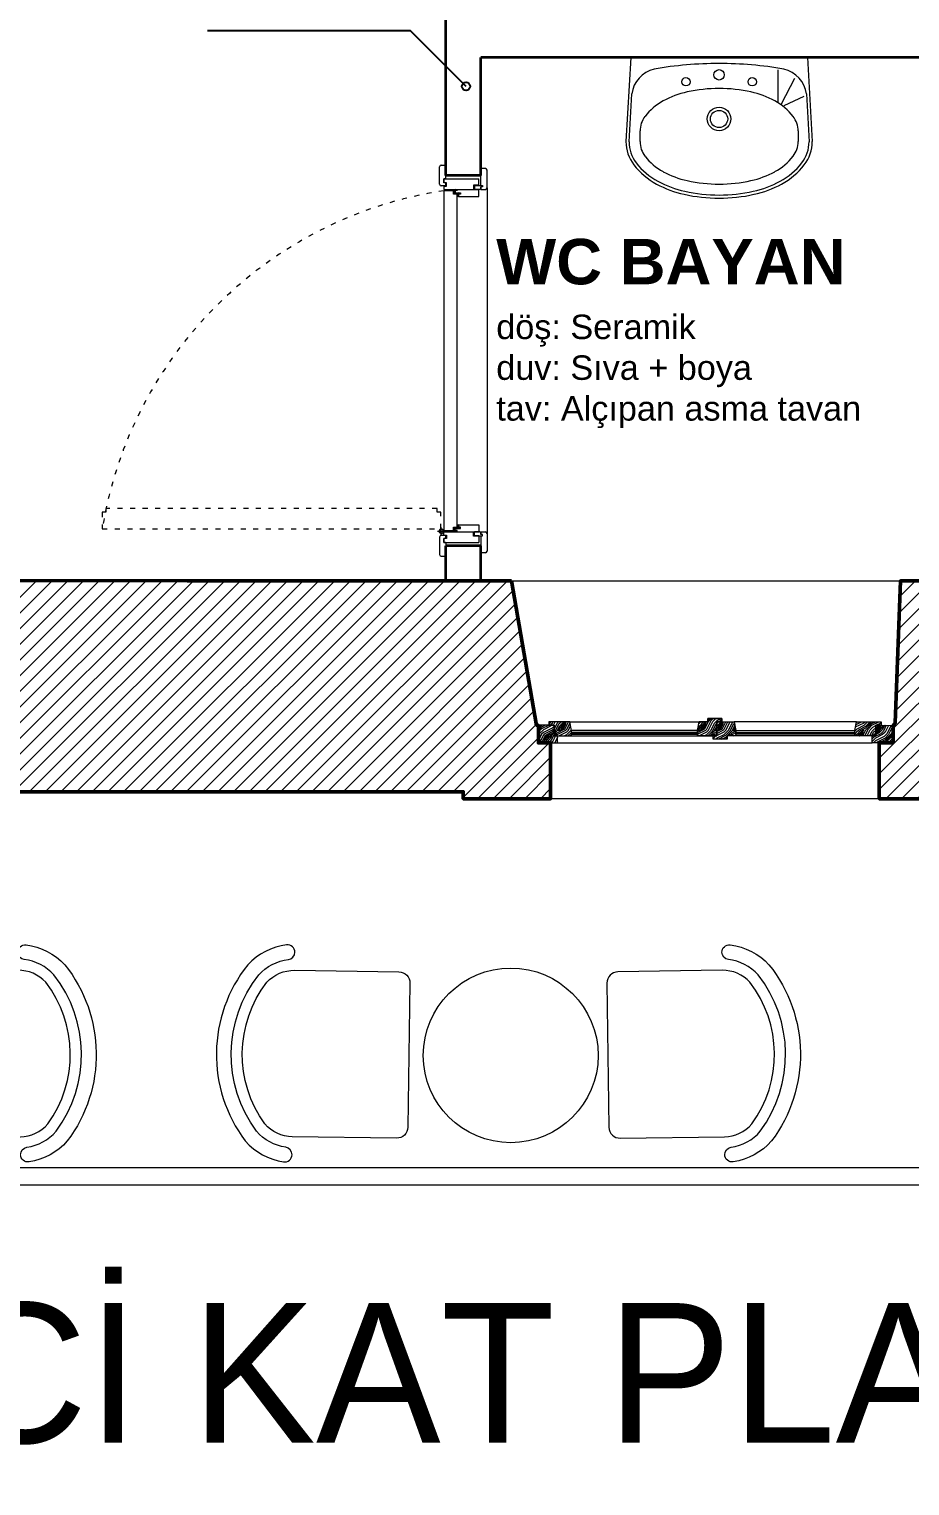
# Model space of a CAD drawing. Header units: millimetres. Extents: x 4980 to 19099, y 3891 to 5773.
# Drawn here: x 13196.2 to 13448.1, y 3911.5 to 4328.4 of the extents above; entities that cross this region are included whole.
import ezdxf

# ---------------------------------------------------------------- set-up
doc = ezdxf.new("R2010")
doc.units = ezdxf.units.MM
doc.linetypes.add('ACAD_ISO03W100', pattern=[30, 12, -18])
for name, color, linetype, lineweight in [('a 0', 252, 'Continuous', 0), ('a 1', 200, 'Continuous', 9), ('a 2', 132, 'Continuous', 20), ('a ahşap tarama', 46, 'Continuous', 0), ('a alçıpan duvar', 162, 'Continuous', 35), ('a donatı ıslak', 52, 'Continuous', 15), ('a duvar', 84, 'Continuous', 50), ('a kapı 1', 50, 'Continuous', 5), ('a kapı 2', 51, 'Continuous', 9), ('a kapı eşik', 40, 'Continuous', 20), ('a pencere 0', 252, 'Continuous', 0), ('a pencere cam', 121, 'Continuous', 0), ('a pencere doğrama', 41, 'Continuous', 20), ('kiremit', 234, 'Continuous', 20), ('kot', 3, 'Continuous', 0), ('no3_duvar tarama', 253, 'Continuous', 9), ('PLAN YAZI', 4, 'Continuous', 9)]:
    doc.layers.add(name, color=color, linetype=linetype, lineweight=lineweight)
doc.layers.add('a yazı', color=30, linetype='Continuous')
doc.layers.add('no3_mermer gorunus on_Stift_Nr__32', color=7, linetype='Continuous', lineweight=20, true_color=0xffc58a)
doc.layers.add('no3_tefris ön ince_Stift_Nr__194', color=7, linetype='Continuous', lineweight=20, true_color=0x3e007e)
doc.styles.get("Standard").update_dxf_attribs({"font": 'stylu.ttf', "height": 10})
pattern_1 = [(45, (-467.3525, 13840.0737), (-2.245064, 2.245064), [])]
pattern_2 = [(0, (-3342.249, 9832.7703), (5, 5), [0.25, -4.75]), (90, (-3340.249, 9834.5203), (-5, 5), [0.5, -4.5]), (45, (-3341.2492, 9834.0203), (6e-16, 5), [0.3535, -1.0605, 0.3535, -0.707, 2.475, -2.1215678]), (45, (-3342.4992, 9832.5203), (6e-16, 5), [0.35355, -0.7071, 0.35355, -5.6568678]), (45, (-3340.7492, 9833.0203), (6e-16, 5), [0.35355, -6.7175178]), (45, (-3340.2492, 9832.7703), (6e-16, 5), [0.35355, -6.7175178]), (45, (-3340.9992, 9833.2703), (6e-16, 5), [0.35355, -6.7175178]), (45, (-3341.2492, 9833.5203), (6e-16, 5), [0.7071, -6.3639678]), (45, (-3339.9992, 9837.2703), (6e-16, 5), [0.7071, -6.3639678]), (45, (-3341.7492, 9833.7703), (6e-16, 5), [1.4142, -5.6568678]), (45, (-3341.9992, 9834.0203), (6e-16, 5), [1.4142, -5.6568678]), (45, (-3338.7492, 9835.5203), (6e-16, 5), [1.4142, -5.6568678]), (45, (-3342.2492, 9834.5203), (6e-16, 5), [1.06066, -6.0104078]), (45, (-3343.2492, 9835.2703), (6e-16, 5), [1.06066, -6.0104078]), (45, (-3342.7492, 9834.7703), (6e-16, 5), [1.06066, -6.0104078]), (45, (-3339.4992, 9836.2703), (6e-16, 5), [1.767767, -5.3033008]), (45, (-3339.9992, 9836.5203), (6e-16, 5), [1.767767, -5.3033008]), (45, (-3339.4992, 9835.2703), (6e-16, 5), [2.4748737, -4.596194]), (26.565051, (-3341.7492, 9833.2703), (5, 2e-09), [0.559017, -10.6213229]), (26.565051, (-3340.7492, 9834.7703), (5, 2e-09), [0.559017, -10.6213229]), (26.565051, (-3340.9992, 9834.2703), (5, 2e-09), [0.559017, -10.6213229]), (26.565051, (-3341.9992, 9832.7703), (5, 2e-09), [1.118034, -10.0623059]), (26.565051, (-3340.9992, 9835.0203), (5, 2e-09), [1.677051, -9.5032889]), (26.565051, (-3341.4992, 9835.2703), (5, 2e-09), [2.236068, -8.9442719]), (26.565051, (-3341.9992, 9835.5203), (5, 2e-09), [2.236068, -8.9442719]), (26.565051, (-3342.7492, 9837.0203), (5, 2e-09), [2.236068, -8.9442719]), (26.565051, (-3342.7492, 9836.5203), (5, 2e-09), [2.795085, -8.3852549]), (26.565051, (-3342.4992, 9836.0203), (5, 2e-09), [2.795085, -8.3852549]), (63.434949, (-3340.7492, 9834.0203), (3e-10, 5), [0.559017, -10.6213229]), (63.434949, (-3341.4992, 9833.5203), (3e-10, 5), [0.559017, -10.6213229]), (63.434949, (-3342.2492, 9832.7703), (3e-10, 5), [1.118034, -10.0623059]), (63.434949, (-3340.7492, 9833.5203), (3e-10, 5), [1.118034, -10.0623059]), (63.434949, (-3342.7492, 9832.5203), (3e-10, 5), [1.677051, -9.5032889]), (63.434949, (-3343.2492, 9832.5203), (3e-10, 5), [2.236068, -8.9442719]), (63.434949, (-3338.7492, 9832.7703), (3e-10, 5), [2.236068, -8.9442719]), (63.434949, (-3340.4992, 9833.2703), (3e-10, 5), [2.236068, -8.9442719]), (63.434949, (-3339.4992, 9832.7703), (3e-10, 5), [2.795085, -8.3852549]), (63.434949, (-3339.9992, 9833.0203), (3e-10, 5), [2.795085, -8.3852549])]

# ---------------------------------------------------------------- blocks, each defined once
blk = doc.blocks.new('dggfgfg')
at = {"layer": 'a yazı'}
h = blk.add_hatch(dxfattribs=at)
h.set_pattern_fill('ANGLE', color=256, scale=3)
h.set_pattern_definition([(0, (0, 0), (0, 20.955), [15.24, -5.715]), (90, (0, 0), (-20.955, 1e-15), [15.24, -5.715])])
h.paths.add_polyline_path([(-70267.39, -26553.81, 1), (-70269.77, -26553.81, 1)])
blk.add_lwpolyline([(-70268.58, -26553.81), (-70284.45, -26537.95), (-70342.5, -26537.95)], dxfattribs=at)
blk.add_circle((-70268.58, -26553.81), 1.19, dxfattribs=at)
blk = doc.blocks.new('asdsdzfsd')
at = {"layer": 'a ahşap tarama', "lineweight": 5}
h = blk.add_hatch(dxfattribs=at)
h.set_pattern_fill('WOODFACE', color=256, scale=5, angle=180.0001, style=0, pattern_type=2)
h.set_pattern_definition([(180.00012, (17870.555, -6868.3885), (-4.9999897, -5.0000103), [0.25, -4.75]), (270.00012, (17868.555, -6870.1385), (5.0000103, -4.9999897), [0.5, -4.5]), (225.000118, (17869.555, -6869.6385), (1.03e-05, -5), [0.3535, -1.0605, 0.3535, -0.707, 2.475, -2.1215678]), (225.000118, (17870.805, -6868.1385), (1.03e-05, -5), [0.35355, -0.7071, 0.35355, -5.6568678]), (225.000118, (17869.055, -6868.6385), (1.03e-05, -5), [0.35355, -6.7175178]), (225.000118, (17868.555, -6868.3885), (1.03e-05, -5), [0.35355, -6.7175178]), (225.000118, (17869.305, -6868.8885), (1.03e-05, -5), [0.35355, -6.7175178]), (225.000118, (17869.555, -6869.1385), (1.03e-05, -5), [0.7071, -6.3639678]), (225.000118, (17868.305, -6872.8885), (1.03e-05, -5), [0.7071, -6.3639678]), (225.000118, (17870.055, -6869.3885), (1.03e-05, -5), [1.4142, -5.6568678]), (225.000118, (17870.305, -6869.6385), (1.03e-05, -5), [1.4142, -5.6568678]), (225.000118, (17867.055, -6871.1385), (1.03e-05, -5), [1.4142, -5.6568678]), (225.000118, (17870.555, -6870.1385), (1.03e-05, -5), [1.06066, -6.0104078]), (225.000118, (17871.555, -6870.8885), (1.03e-05, -5), [1.06066, -6.0104078]), (225.000118, (17871.055, -6870.3885), (1.03e-05, -5), [1.06066, -6.0104078]), (225.000118, (17867.805, -6871.8885), (1.03e-05, -5), [1.767767, -5.3033008]), (225.000118, (17868.305, -6872.1385), (1.03e-05, -5), [1.767767, -5.3033008]), (225.000118, (17867.805, -6870.8885), (1.03e-05, -5), [2.4748737, -4.596194]), (206.56517, (17870.055, -6868.8885), (-5, -1.03e-05), [0.559017, -10.6213229]), (206.56517, (17869.055, -6870.3885), (-5, -1.03e-05), [0.559017, -10.6213229]), (206.56517, (17869.305, -6869.8885), (-5, -1.03e-05), [0.559017, -10.6213229]), (206.56517, (17870.305, -6868.3885), (-5, -1.03e-05), [1.118034, -10.0623059]), (206.56517, (17869.305, -6870.6385), (-5, -1.03e-05), [1.677051, -9.503289]), (206.56517, (17869.805, -6870.8885), (-5, -1.03e-05), [2.236068, -8.944272]), (206.56517, (17870.305, -6871.1385), (-5, -1.03e-05), [2.236068, -8.944272]), (206.56517, (17871.055, -6872.6385), (-5, -1.03e-05), [2.236068, -8.944272]), (206.56517, (17871.055, -6872.1385), (-5, -1.03e-05), [2.795085, -8.3852549]), (206.56517, (17870.805, -6871.6385), (-5, -1.03e-05), [2.795085, -8.3852549]), (243.435067, (17869.055, -6869.6385), (1.03e-05, -5), [0.559017, -10.6213229]), (243.435067, (17869.805, -6869.1385), (1.03e-05, -5), [0.559017, -10.6213229]), (243.435067, (17870.555, -6868.3885), (1.03e-05, -5), [1.118034, -10.0623059]), (243.435067, (17869.055, -6869.1385), (1.03e-05, -5), [1.118034, -10.0623059]), (243.435067, (17871.055, -6868.1385), (1.03e-05, -5), [1.677051, -9.503289]), (243.435067, (17871.555, -6868.1385), (1.03e-05, -5), [2.236068, -8.944272]), (243.435067, (17867.055, -6868.3885), (1.03e-05, -5), [2.236068, -8.944272]), (243.435067, (17868.805, -6868.8885), (1.03e-05, -5), [2.236068, -8.944272]), (243.435067, (17867.805, -6868.3885), (1.03e-05, -5), [2.795085, -8.3852549]), (243.435067, (17868.305, -6868.6385), (1.03e-05, -5), [2.795085, -8.3852549])])
h.paths.add_polyline_path([(8740.88, 2013.59), (8743.88, 2013.59), (8743.88, 2015.59), (8742.88, 2015.59), (8742.88, 2018.59), (8738.39, 2018.59), (8738.39, 2013.56)])
h = blk.add_hatch(dxfattribs=at)
h.set_pattern_fill('WOODFACE', color=256, scale=5, style=0, pattern_type=2)
h.set_pattern_definition(pattern_2)
h.paths.add_polyline_path([(8747.88, 2015.58), (8747.88, 2017.08), (8747.38, 2019.58), (8741.38, 2019.58), (8741.38, 2018.59), (8742.88, 2018.59), (8742.88, 2015.59), (8743.88, 2015.59)])
h = blk.add_hatch(dxfattribs=at)
h.set_pattern_fill('WOODFACE', color=256, scale=5, style=0, pattern_type=2)
h.set_pattern_definition(pattern_2)
h.paths.add_polyline_path([(8783.88, 2015.58), (8783.88, 2017.08), (8784.38, 2019.58), (8786.88, 2019.58), (8786.88, 2020.58), (8790.88, 2020.58), (8790.88, 2019.58), (8789.38, 2019.58), (8789.38, 2016), (8789.38, 2015.58), (8784.09, 2015.58)])
h = blk.add_hatch(dxfattribs=at)
h.set_pattern_fill('WOODFACE', color=256, scale=5, style=0, pattern_type=2)
h.set_pattern_definition(pattern_2)
h.paths.add_polyline_path([(8794.38, 2019.58), (8794.88, 2017.08), (8794.88, 2015.58), (8792.38, 2015.58), (8792.38, 2014.58), (8788.38, 2014.58), (8788.38, 2015.58), (8789.38, 2015.58), (8789.38, 2019.16), (8789.38, 2019.58)])
h = blk.add_hatch(dxfattribs=at)
h.set_pattern_fill('WOODFACE', color=256, scale=5, style=0, pattern_type=2)
h.set_pattern_definition([(0, (-3342.249, 8515.385), (5, 5), [0.25, -4.75]), (90, (-3340.249, 8517.135), (-5, 5), [0.5, -4.5]), (45, (-3341.2492, 8516.6352), (6e-16, 5), [0.3535, -1.0605, 0.3535, -0.707, 2.475, -2.1215678]), (45, (-3342.4992, 8515.1352), (6e-16, 5), [0.35355, -0.7071, 0.35355, -5.6568678]), (45, (-3340.7492, 8515.6352), (6e-16, 5), [0.35355, -6.7175178]), (45, (-3340.2492, 8515.3852), (6e-16, 5), [0.35355, -6.7175178]), (45, (-3340.9992, 8515.8852), (6e-16, 5), [0.35355, -6.7175178]), (45, (-3341.2492, 8516.1352), (6e-16, 5), [0.7071, -6.3639678]), (45, (-3339.9992, 8519.8852), (6e-16, 5), [0.7071, -6.3639678]), (45, (-3341.7492, 8516.3852), (6e-16, 5), [1.4142, -5.6568678]), (45, (-3341.9992, 8516.6352), (6e-16, 5), [1.4142, -5.6568678]), (45, (-3338.7492, 8518.1352), (6e-16, 5), [1.4142, -5.6568678]), (45, (-3342.2492, 8517.1352), (6e-16, 5), [1.06066, -6.0104078]), (45, (-3343.2492, 8517.8852), (6e-16, 5), [1.06066, -6.0104078]), (45, (-3342.7492, 8517.3852), (6e-16, 5), [1.06066, -6.0104078]), (45, (-3339.4992, 8518.8852), (6e-16, 5), [1.767767, -5.3033008]), (45, (-3339.9992, 8519.1352), (6e-16, 5), [1.767767, -5.3033008]), (45, (-3339.4992, 8517.8852), (6e-16, 5), [2.4748737, -4.596194]), (26.565051, (-3341.7492, 8515.8852), (5, 2e-09), [0.559017, -10.6213229]), (26.565051, (-3340.7492, 8517.3852), (5, 2e-09), [0.559017, -10.6213229]), (26.565051, (-3340.9992, 8516.8852), (5, 2e-09), [0.559017, -10.6213229]), (26.565051, (-3341.9992, 8515.3852), (5, 2e-09), [1.118034, -10.0623059]), (26.565051, (-3340.9992, 8517.6352), (5, 2e-09), [1.677051, -9.5032889]), (26.565051, (-3341.4992, 8517.8852), (5, 2e-09), [2.236068, -8.944272]), (26.565051, (-3341.9992, 8518.1352), (5, 2e-09), [2.236068, -8.944272]), (26.565051, (-3342.7492, 8519.6352), (5, 2e-09), [2.236068, -8.944272]), (26.565051, (-3342.7492, 8519.1352), (5, 2e-09), [2.795085, -8.3852549]), (26.565051, (-3342.4992, 8518.6352), (5, 2e-09), [2.795085, -8.3852549]), (63.434949, (-3340.7492, 8516.6352), (3e-10, 5), [0.559017, -10.6213229]), (63.434949, (-3341.4992, 8516.1352), (3e-10, 5), [0.559017, -10.6213229]), (63.434949, (-3342.2492, 8515.3852), (3e-10, 5), [1.118034, -10.0623059]), (63.434949, (-3340.7492, 8516.1352), (3e-10, 5), [1.118034, -10.0623059]), (63.434949, (-3342.7492, 8515.1352), (3e-10, 5), [1.677051, -9.5032889]), (63.434949, (-3343.2492, 8515.1352), (3e-10, 5), [2.236068, -8.944272]), (63.434949, (-3338.7492, 8515.3852), (3e-10, 5), [2.236068, -8.944272]), (63.434949, (-3340.4992, 8515.8852), (3e-10, 5), [2.236068, -8.944272]), (63.434949, (-3339.4992, 8515.3852), (3e-10, 5), [2.795085, -8.3852549]), (63.434949, (-3339.9992, 8515.6352), (3e-10, 5), [2.795085, -8.3852549])])
edge = h.paths.add_edge_path()
edge.add_line((8828.88, 2015.58), (8833.88, 2015.59))
edge.add_line((8833.88, 2015.59), (8834.88, 2015.59))
edge.add_line((8834.88, 2015.59), (8834.88, 2018.59))
edge.add_line((8834.88, 2018.59), (8836.38, 2018.59))
edge.add_line((8836.38, 2018.59), (8836.38, 2019.58))
edge.add_line((8836.38, 2019.58), (8829.38, 2019.58))
edge.add_line((8829.38, 2019.58), (8828.88, 2017.08))
edge.add_line((8828.88, 2017.08), (8828.88, 2015.58))
h = blk.add_hatch(dxfattribs=at)
h.set_pattern_fill('WOODFACE', color=256, scale=5, angle=180.0001, style=0, pattern_type=2)
h.set_pattern_definition([(180.00012, (17870.555, -8185.7736), (-4.9999897, -5.0000103), [0.25, -4.75]), (270.00012, (17868.555, -8187.5236), (5.0000103, -4.9999897), [0.5, -4.5]), (225.000118, (17869.555, -8187.0236), (1.03e-05, -5), [0.3535, -1.0605, 0.3535, -0.707, 2.475, -2.1215678]), (225.000118, (17870.805, -8185.5236), (1.03e-05, -5), [0.35355, -0.7071, 0.35355, -5.6568678]), (225.000118, (17869.055, -8186.0236), (1.03e-05, -5), [0.35355, -6.7175178]), (225.000118, (17868.555, -8185.7736), (1.03e-05, -5), [0.35355, -6.7175178]), (225.000118, (17869.305, -8186.2736), (1.03e-05, -5), [0.35355, -6.7175178]), (225.000118, (17869.555, -8186.5236), (1.03e-05, -5), [0.7071, -6.3639678]), (225.000118, (17868.305, -8190.2736), (1.03e-05, -5), [0.7071, -6.3639678]), (225.000118, (17870.055, -8186.7736), (1.03e-05, -5), [1.4142, -5.6568678]), (225.000118, (17870.305, -8187.0236), (1.03e-05, -5), [1.4142, -5.6568678]), (225.000118, (17867.055, -8188.5236), (1.03e-05, -5), [1.4142, -5.6568678]), (225.000118, (17870.555, -8187.5236), (1.03e-05, -5), [1.06066, -6.0104078]), (225.000118, (17871.555, -8188.2736), (1.03e-05, -5), [1.06066, -6.0104078]), (225.000118, (17871.055, -8187.7736), (1.03e-05, -5), [1.06066, -6.0104078]), (225.000118, (17867.805, -8189.2736), (1.03e-05, -5), [1.767767, -5.3033008]), (225.000118, (17868.305, -8189.5236), (1.03e-05, -5), [1.767767, -5.3033008]), (225.000118, (17867.805, -8188.2736), (1.03e-05, -5), [2.4748737, -4.596194]), (206.56517, (17870.055, -8186.2736), (-5, -1.032e-05), [0.559017, -10.6213229]), (206.56517, (17869.055, -8187.7736), (-5, -1.032e-05), [0.559017, -10.6213229]), (206.56517, (17869.305, -8187.2736), (-5, -1.032e-05), [0.559017, -10.6213229]), (206.56517, (17870.305, -8185.7736), (-5, -1.032e-05), [1.118034, -10.0623059]), (206.56517, (17869.305, -8188.0236), (-5, -1.032e-05), [1.677051, -9.5032889]), (206.56517, (17869.805, -8188.2736), (-5, -1.032e-05), [2.236068, -8.944272]), (206.56517, (17870.305, -8188.5236), (-5, -1.032e-05), [2.236068, -8.944272]), (206.56517, (17871.055, -8190.0236), (-5, -1.032e-05), [2.236068, -8.944272]), (206.56517, (17871.055, -8189.5236), (-5, -1.032e-05), [2.795085, -8.3852549]), (206.56517, (17870.805, -8189.0236), (-5, -1.032e-05), [2.795085, -8.3852549]), (243.435067, (17869.055, -8187.0236), (1.03e-05, -5), [0.559017, -10.6213229]), (243.435067, (17869.805, -8186.5236), (1.03e-05, -5), [0.559017, -10.6213229]), (243.435067, (17870.555, -8185.7736), (1.03e-05, -5), [1.118034, -10.0623059]), (243.435067, (17869.055, -8186.5236), (1.03e-05, -5), [1.118034, -10.0623059]), (243.435067, (17871.055, -8185.5236), (1.03e-05, -5), [1.677051, -9.5032889]), (243.435067, (17871.555, -8185.5236), (1.03e-05, -5), [2.236068, -8.944272]), (243.435067, (17867.055, -8185.7736), (1.03e-05, -5), [2.236068, -8.944272]), (243.435067, (17868.805, -8186.2736), (1.03e-05, -5), [2.236068, -8.944272]), (243.435067, (17867.805, -8185.7736), (1.03e-05, -5), [2.795085, -8.3852549]), (243.435067, (17868.305, -8186.0236), (1.03e-05, -5), [2.795085, -8.3852549])])
h.paths.add_polyline_path([(8835.88, 2013.58), (8839.89, 2013.58), (8839.89, 2018.58), (8836.38, 2018.59), (8834.88, 2018.59), (8834.88, 2015.59), (8833.88, 2015.59), (8833.88, 2013.58)])
at = {"layer": 'a kapı 1'}
h = blk.add_hatch(color=256, dxfattribs=at)
h.paths.add_polyline_path([(8714.72, 2171.96), (8714.71, 2171.85), (8714.53, 2171.86), (8714.53, 2171.73), (8714.71, 2171.73), (8714.72, 2171.63), (8714.79, 2171.73), (8714.93, 2171.74), (8714.94, 2171.63), (8715.03, 2171.79), (8714.94, 2171.96), (8714.93, 2171.85), (8714.79, 2171.85)])
h.paths.add_polyline_path([(8714.53, 2171.96, 0.2663), (8714.13, 2171.66), (8714.13, 2171.27, 0.268071), (8714.53, 2170.96)])
h.paths.add_polyline_path([(8714.43, 2171.83), (8714.43, 2171.09, -0.088912), (8714.32, 2171.17, -0.285346), (8714.32, 2171.76, -0.088079)], flags=16)
for points in [[(8714.53, 2170.96), (8714.53, 2171.96, 0.2663), (8714.13, 2171.66), (8714.13, 2171.27, 0.268071)], [(8714.79, 2171.85), (8714.72, 2171.96), (8714.71, 2171.85), (8714.53, 2171.86), (8714.53, 2171.73), (8714.71, 2171.73), (8714.72, 2171.63), (8714.79, 2171.73), (8714.93, 2171.74), (8714.94, 2171.63), (8715.03, 2171.79), (8714.94, 2171.96), (8714.93, 2171.85)], [(8715.53, 2169.96), (8715.53, 2170.96, 0.2663), (8715.13, 2170.66), (8715.13, 2170.27, 0.268071)], [(8715.78, 2170.85), (8715.72, 2170.96), (8715.7, 2170.85), (8715.53, 2170.86), (8715.53, 2170.73), (8715.7, 2170.73), (8715.72, 2170.63), (8715.78, 2170.73), (8715.92, 2170.74), (8715.93, 2170.63), (8716.03, 2170.79), (8715.93, 2170.96), (8715.92, 2170.85)], [(8714.53, 2074.96), (8714.53, 2073.96, -0.2663), (8714.13, 2074.26), (8714.13, 2074.66, -0.268071)], [(8714.79, 2074.07), (8714.72, 2073.97), (8714.71, 2074.07), (8714.53, 2074.07), (8714.53, 2074.2), (8714.71, 2074.2), (8714.72, 2074.3), (8714.79, 2074.2), (8714.93, 2074.19), (8714.94, 2074.3), (8715.03, 2074.13), (8714.94, 2073.97), (8714.93, 2074.08)], [(8715.53, 2075.96), (8715.53, 2074.96, -0.2663), (8715.13, 2075.26), (8715.13, 2075.66, -0.268071)], [(8715.78, 2075.07), (8715.72, 2074.97), (8715.7, 2075.07), (8715.53, 2075.07), (8715.53, 2075.2), (8715.7, 2075.2), (8715.72, 2075.3), (8715.78, 2075.2), (8715.92, 2075.19), (8715.93, 2075.3), (8716.03, 2075.13), (8715.93, 2074.97), (8715.92, 2075.08)]]:
    blk.add_hatch(color=256, dxfattribs=at).paths.add_polyline_path(points)
h = blk.add_hatch(color=256, dxfattribs=at)
h.paths.add_polyline_path([(8715.72, 2170.96), (8715.7, 2170.85), (8715.53, 2170.86), (8715.53, 2170.73), (8715.7, 2170.73), (8715.72, 2170.63), (8715.78, 2170.73), (8715.92, 2170.74), (8715.93, 2170.63), (8716.03, 2170.79), (8715.93, 2170.96), (8715.92, 2170.85), (8715.78, 2170.85)])
h.paths.add_polyline_path([(8715.53, 2170.96, 0.2663), (8715.13, 2170.66), (8715.13, 2170.27, 0.268071), (8715.53, 2169.96)])
h.paths.add_polyline_path([(8715.43, 2170.83), (8715.43, 2170.09, -0.088912), (8715.31, 2170.17, -0.285346), (8715.31, 2170.76, -0.088079)], flags=16)
h = blk.add_hatch(color=256, dxfattribs=at)
h.paths.add_polyline_path([(8714.72, 2073.97), (8714.71, 2074.07), (8714.53, 2074.07), (8714.53, 2074.2), (8714.71, 2074.2), (8714.72, 2074.3), (8714.79, 2074.2), (8714.93, 2074.19), (8714.94, 2074.3), (8715.03, 2074.13), (8714.94, 2073.97), (8714.93, 2074.08), (8714.79, 2074.07)])
h.paths.add_polyline_path([(8714.53, 2073.96, -0.2663), (8714.13, 2074.26), (8714.13, 2074.66, -0.268071), (8714.53, 2074.96)])
h.paths.add_polyline_path([(8714.43, 2074.09), (8714.43, 2074.83, 0.088912), (8714.32, 2074.76, 0.285346), (8714.32, 2074.17, 0.088079)], flags=16)
h = blk.add_hatch(color=256, dxfattribs=at)
h.paths.add_polyline_path([(8715.72, 2074.97), (8715.7, 2075.07), (8715.53, 2075.07), (8715.53, 2075.2), (8715.7, 2075.2), (8715.72, 2075.3), (8715.78, 2075.2), (8715.92, 2075.19), (8715.93, 2075.3), (8716.03, 2075.13), (8715.93, 2074.97), (8715.92, 2075.08), (8715.78, 2075.07)])
h.paths.add_polyline_path([(8715.53, 2074.96, -0.2663), (8715.13, 2075.26), (8715.13, 2075.66, -0.268071), (8715.53, 2075.96)])
h.paths.add_polyline_path([(8715.43, 2075.09), (8715.43, 2075.83, 0.088912), (8715.31, 2075.76, 0.285346), (8715.31, 2075.17, 0.088079)], flags=16)
at = {"layer": 'a pencere cam', "lineweight": 5}
for points in [[(8747.88, 2016.58), (8783.88, 2016.58), (8783.88, 2016.08), (8747.88, 2016.08)], [(8794.88, 2016.58), (8828.88, 2016.58), (8828.88, 2016.08), (8794.88, 2016.08)]]:
    blk.add_hatch(color=256, dxfattribs=at).paths.add_polyline_path(points)
at = {"layer": 'no3_duvar tarama'}
h = blk.add_hatch(dxfattribs=at)
h.set_pattern_fill('ANSI31', color=256, style=0)
h.set_pattern_definition(pattern_1)
h.paths.add_polyline_path([(9039.18, 2073.88), (9039.83, 2045.94), (9037.83, 2045.9), (9038.27, 2024.56), (9040.27, 2024.56), (9040.88, 1997.61), (9013.88, 1997.61), (9013.88, 1999.61), (8860.88, 1999.59), (8860.88, 1997.59), (8835.88, 1997.59), (8835.88, 2013.58), (8839.89, 2013.58), (8839.89, 2018.58), (8840.46, 2019.27), (8841.92, 2059.93), (8854.19, 2059.93), (8912.66, 2059.92), (8945.15, 2059.91), (8973.32, 2059.9), (9018.82, 2059.89), (9019.24, 2071.85), (9024.27, 2072.03), (9024.22, 2073.54)])
h = blk.add_hatch(dxfattribs=at)
h.set_pattern_fill('ANSI31', color=256, style=0)
h.set_pattern_definition(pattern_1)
h.paths.add_polyline_path([(8730.73, 2059.96), (8737.88, 2018.58), (8738.39, 2018.59), (8738.39, 2013.56), (8741.88, 2013.59), (8741.88, 1997.58), (8716.88, 1997.58), (8716.88, 1999.58), (8580.88, 1999.57), (8580.88, 1997.57), (8554.88, 1997.56), (8554.88, 2000.56), (8545.88, 2000.56), (8545.88, 2009.56), (8550.88, 2009.56), (8550.88, 2019.56), (8555.88, 2019.56), (8561.07, 2060), (8637.96, 2059.98), (8670.87, 2059.97)])
at = {"layer": 'a 0'}
for p, q in [((8709.49, 2074.14), (8711.27, 2074.14)), ((8710.62, 2073.01), (8710.62, 2075.26)), ((8711.16, 2074.19), (8714.72, 2074.19)), ((8711.17, 2074.14), (8714.72, 2074.14)), ((8711.22, 2074.14), (8714.72, 2074.14)), ((8711.27, 2074.09), (8714.72, 2074.09)), ((8714.72, 2074.19), (8714.72, 2074.14)), ((8714.72, 2074.14), (8714.72, 2074.09))]:
    blk.add_line(p, q, dxfattribs=at)
for radius, start, end in [(0.65, 4.4117, 355.5883), (0.6, 4.7802, 0), (0.55, 5.2159, 0)]:
    blk.add_arc((8710.62, 2074.14), radius, start, end, dxfattribs=at)
at = {"layer": 'a 1'}
for p, q in [((6206.79, 1892.05), (9036.37, 1892.05)), ((6203.37, 1887.06), (9040.88, 1887.06))]:
    blk.add_line(p, q, dxfattribs=at)
at = {"layer": 'a 2'}
for points in [[(8730.73, 2059.96), (8841.92, 2059.93)], [(8835.88, 1997.59), (8741.88, 1997.58)]]:
    blk.add_lwpolyline(points, dxfattribs=at)
at = {"layer": 'a alçıpan duvar'}
for p, q in [((8721.92, 2175.93), (8711.92, 2175.93)), ((8721.92, 2069.93), (8711.92, 2069.93))]:
    blk.add_line(p, q, dxfattribs=at)
for points in [[(8711.92, 2175.93), (8711.92, 2229.73)], [(8721.92, 2175.93), (8721.92, 2209.73)], [(8841.92, 2209.73), (8721.92, 2209.73)], [(8975.12, 2209.73), (8841.92, 2209.73)], [(8711.92, 2059.96), (8711.92, 2069.93)], [(8721.92, 2059.96), (8721.92, 2069.93)]]:
    blk.add_lwpolyline(points, dxfattribs=at)
at = {"layer": 'a donatı ıslak'}
for p, q in [((8764.78, 2209.72), (8763.42, 2185.65)), ((8764.78, 2209.72), (8763.42, 2185.65)), ((8764.78, 2209.72), (8815.34, 2209.72)), ((8764.78, 2209.72), (8815.34, 2209.72)), ((8807, 2197.08), (8807, 2206.2)), ((8807, 2197.08), (8807, 2206.2)), ((8815.34, 2209.72), (8816.7, 2185.65)), ((8815.34, 2209.72), (8816.7, 2185.65)), ((8807.94, 2196.49), (8811.73, 2203.77)), ((8807.94, 2196.49), (8811.73, 2203.77)), ((8764.32, 2185.63), (8765.09, 2199.31)), ((8764.32, 2185.63), (8765.09, 2199.31)), ((8808.68, 2196.04), (8814.43, 2198.67)), ((8808.68, 2196.04), (8814.43, 2198.67)), ((8815.03, 2199.31), (8815.8, 2185.63)), ((8815.03, 2199.31), (8815.8, 2185.63)), ((8767.45, 2185.65), (8767.45, 2188.7)), ((8767.45, 2185.65), (8767.45, 2188.7)), ((8812.67, 2188.7), (8812.67, 2185.65)), ((8812.67, 2188.7), (8812.67, 2185.65))]:
    blk.add_line(p, q, dxfattribs=at)
for centre, radius in [((8790.06, 2204.77), 1.48), ((8790.06, 2204.77), 1.48), ((8790.06, 2204.77), 1.48), ((8790.06, 2204.77), 1.48), ((8780.58, 2202.79), 1.18), ((8780.58, 2202.79), 1.18), ((8799.54, 2202.79), 1.18), ((8799.54, 2202.79), 1.18), ((8790.06, 2192.14), 3.36), ((8790.06, 2192.14), 3.36), ((8790.06, 2192.14), 3.36), ((8790.06, 2192.14), 3.36), ((8790.06, 2192.14), 2.46), ((8790.06, 2192.14), 2.46), ((8790.06, 2192.14), 2.46), ((8790.06, 2192.14), 2.46)]:
    blk.add_circle(centre, radius, dxfattribs=at)
for centre, radius, start, end in [((8773.37, 2198.26), 8.35, 103.0372, 172.7702), ((8773.37, 2198.26), 8.35, 103.0372, 172.7702), ((8790.06, 2100.46), 107.56, 90.0004, 99.9419), ((8790.06, 2100.46), 107.56, 90.0004, 99.9419), ((8790.06, 2100.46), 107.56, 80.0589, 90.0004), ((8790.06, 2100.46), 107.56, 80.0589, 90.0004), ((8806.74, 2198.26), 8.35, 7.2306, 76.9636), ((8806.74, 2198.26), 8.35, 7.2306, 76.9636), ((8781.8, 2182.93), 16.31, 118.2807, 142.4073), ((8781.8, 2182.93), 16.31, 118.2807, 142.4073), ((8786.78, 2173.68), 26.83, 102.5633, 118.2807), ((8786.78, 2173.68), 26.83, 102.5633, 118.2807), ((8790.06, 2158.97), 41.9, 90.0004, 102.5633), ((8790.06, 2158.97), 41.9, 90.0004, 102.5633), ((8790.06, 2158.97), 41.9, 77.4375, 90.0004), ((8790.06, 2158.97), 41.9, 77.4375, 90.0004), ((8793.34, 2173.68), 26.83, 61.7201, 77.4375), ((8793.34, 2173.68), 26.83, 61.7201, 77.4375), ((8798.32, 2182.94), 16.31, 37.5935, 61.7201), ((8798.32, 2182.94), 16.31, 37.5935, 61.7201), ((8774.31, 2188.7), 6.86, 142.4073, 180.0004), ((8774.31, 2188.7), 6.86, 142.4073, 180.0004), ((8805.81, 2188.7), 6.86, 0.0004, 37.5935), ((8805.81, 2188.7), 6.86, 0.0004, 37.5935), ((8774.31, 2185.65), 10.89, 180.0004, 217.5935), ((8774.31, 2185.65), 10.89, 180.0004, 217.5935), ((8774.31, 2185.65), 10, 180.1422, 217.5935), ((8774.31, 2185.65), 10, 180.1422, 217.5935), ((8774.31, 2185.65), 6.86, 180.0004, 217.5935), ((8774.31, 2185.65), 6.86, 180.0004, 217.5935), ((8805.81, 2185.65), 6.86, 322.4073, 0.0004), ((8805.81, 2185.65), 6.86, 322.4073, 0.0004), ((8805.81, 2185.65), 10, 322.4073, 359.8586), ((8805.81, 2185.65), 10, 322.4073, 359.8586), ((8805.81, 2185.65), 10.89, 322.4073, 0.0004), ((8805.81, 2185.65), 10.89, 322.4073, 0.0004), ((8781.8, 2191.42), 16.31, 217.5935, 241.7201), ((8781.8, 2191.42), 16.31, 217.5935, 241.7201), ((8798.32, 2191.42), 16.31, 298.2807, 322.4073), ((8798.32, 2191.42), 16.31, 298.2807, 322.4073), ((8781.8, 2191.42), 20.34, 217.5935, 241.7201), ((8781.8, 2191.42), 20.34, 217.5935, 241.7201), ((8781.8, 2191.42), 19.45, 217.5935, 241.7201), ((8781.8, 2191.42), 19.45, 217.5935, 241.7201), ((8786.78, 2200.68), 26.83, 241.7201, 257.4375), ((8786.78, 2200.68), 26.83, 241.7201, 257.4375), ((8793.34, 2200.68), 26.83, 282.5633, 298.2807), ((8798.32, 2191.42), 19.45, 298.2807, 322.4073), ((8798.32, 2191.42), 20.34, 298.2807, 322.4073), ((8786.78, 2200.68), 30.85, 241.7201, 257.4375), ((8786.78, 2200.68), 30.85, 241.7201, 257.4375), ((8786.78, 2200.68), 29.96, 241.7201, 257.4375), ((8786.78, 2200.68), 29.96, 241.7201, 257.4375), ((8790.06, 2215.39), 41.9, 257.4375, 270.0004), ((8790.06, 2215.39), 41.9, 257.4375, 270.0004), ((8790.06, 2215.39), 41.9, 270.0004, 282.5633), ((8790.06, 2215.39), 41.9, 270.0004, 282.5633), ((8793.34, 2200.68), 29.96, 282.5633, 298.2807), ((8793.34, 2200.68), 30.85, 282.5633, 298.2807), ((8790.06, 2215.39), 45.92, 257.4375, 270.0004), ((8790.06, 2215.39), 45.92, 257.4375, 270.0004), ((8790.06, 2215.39), 45.03, 257.4375, 270.0004), ((8790.06, 2215.39), 45.03, 257.4375, 270.0004), ((8790.06, 2215.39), 45.03, 270.0004, 282.5633), ((8790.06, 2215.39), 45.03, 270.0004, 282.5633), ((8790.06, 2215.39), 45.92, 270.0004, 282.5633), ((8790.06, 2215.39), 45.92, 270.0004, 282.5633)]:
    blk.add_arc(centre, radius, start, end, dxfattribs=at)
at = {"layer": 'a duvar'}
for points in [[(8860.88, 1997.59), (8835.88, 1997.59), (8835.88, 2013.58), (8839.89, 2013.58), (8839.89, 2018.58), (8840.46, 2019.27), (8841.92, 2059.93), (8854.19, 2059.93)], [(8730.73, 2059.96), (8737.88, 2018.58), (8738.39, 2018.59), (8738.39, 2013.56), (8741.88, 2013.59), (8741.88, 1997.58), (8716.88, 1997.58), (8716.88, 1999.58), (8580.88, 1999.57), (8580.88, 1997.57), (8554.88, 1997.56), (8554.88, 2000.56), (8545.88, 2000.56), (8545.88, 2009.56), (8550.88, 2009.56), (8550.88, 2019.56), (8555.88, 2019.56), (8561.07, 2060), (8637.96, 2059.98), (8670.87, 2059.97), (8730.73, 2059.96)]]:
    blk.add_lwpolyline(points, dxfattribs=at)
at = {"layer": 'a kapı 1'}
for p, q in [((8710.12, 2173.46), (8710.12, 2178.46)), ((8710.62, 2178.96), (8711.92, 2178.96)), ((8711.92, 2175), (8711.92, 2178.96)), ((8723.22, 2177.96), (8721.92, 2177.96)), ((8721.92, 2173.14), (8721.92, 2177.96)), ((8723.72, 2172.46), (8723.72, 2177.46)), ((8711.92, 2172.96), (8710.62, 2172.96)), ((8711.3, 2175), (8711.3, 2173.84)), ((8711.3, 2173.82), (8711.3, 2175)), ((8711.3, 2175), (8711.92, 2175)), ((8711.3, 2174.96), (8711.3, 2173.82)), ((8711.92, 2173.82), (8711.3, 2173.82)), ((8711.32, 2174.96), (8711.32, 2173.89)), ((8711.82, 2174.96), (8711.32, 2174.96)), ((8711.32, 2174.96), (8721.34, 2174.96)), ((8712.12, 2173.89), (8711.32, 2173.89)), ((8711.32, 2172.89), (8711.32, 2171.96)), ((8711.32, 2172.89), (8712.12, 2172.89)), ((8711.92, 2172.96), (8711.92, 2173.82)), ((8711.92, 2173.82), (8711.92, 2172.96)), ((8712.12, 2172.89), (8712.12, 2173.89)), ((8721.34, 2173.16), (8719.84, 2173.16)), ((8719.84, 2173.16), (8719.84, 2171.96)), ((8720.12, 2173.14), (8722.42, 2173.14)), ((8720.12, 2173.14), (8720.12, 2171.96)), ((8721.34, 2173.14), (8720.12, 2173.14)), ((8721.34, 2173.16), (8721.34, 2174.96)), ((8721.92, 2171.96), (8721.92, 2172.74)), ((8721.92, 2172.74), (8721.92, 2171.96)), ((8721.92, 2172.74), (8721.92, 2171.96)), ((8722.42, 2172.74), (8721.92, 2172.74)), ((8722.42, 2173.14), (8722.42, 2172.74)), ((8711.32, 2171.96), (8721.34, 2171.96)), ((8714.13, 2171.66), (8714.13, 2171.27)), ((8714.23, 2171.47), (8714.23, 2171.47)), ((8714.43, 2171.09), (8714.43, 2171.83)), ((8714.53, 2170.96), (8714.53, 2171.96)), ((8714.53, 2171.61), (8714.53, 2171.96)), ((8714.53, 2171.96), (8715.13, 2171.96)), ((8714.71, 2171.85), (8714.53, 2171.86)), ((8714.71, 2171.73), (8714.53, 2171.73)), ((8714.53, 2171.62), (8714.53, 2170.96)), ((8714.53, 2171.61), (8714.53, 2170.96)), ((8714.53, 2171.61), (8714.53, 2171.01)), ((8714.53, 2171.61), (8714.53, 2170.96)), ((8715.13, 2171.62), (8714.58, 2171.62)), ((8714.58, 2171.62), (8714.58, 2171.01)), ((8714.58, 2171.01), (8716.13, 2171.01)), ((8714.72, 2171.96), (8714.71, 2171.85)), ((8714.72, 2171.63), (8714.71, 2171.73)), ((8714.79, 2171.85), (8714.72, 2171.96)), ((8714.79, 2171.73), (8714.72, 2171.63)), ((8714.93, 2171.85), (8714.79, 2171.85)), ((8714.93, 2171.74), (8714.79, 2171.73)), ((8714.94, 2171.96), (8714.93, 2171.85)), ((8714.94, 2171.63), (8714.93, 2171.74)), ((8715.03, 2171.79), (8714.94, 2171.96)), ((8715.03, 2171.79), (8714.94, 2171.63)), ((8715.13, 2171.96), (8715.13, 2171.62)), ((8715.43, 2170.09), (8715.43, 2170.83)), ((8715.53, 2170.61), (8715.53, 2170.96)), ((8715.53, 2169.96), (8715.53, 2170.96)), ((8715.7, 2170.85), (8715.53, 2170.86)), ((8715.7, 2170.73), (8715.53, 2170.73)), ((8715.53, 2170.62), (8715.53, 2169.96)), ((8716.13, 2170.62), (8715.53, 2170.62)), ((8715.53, 2170.61), (8715.53, 2169.96)), ((8715.53, 2170.61), (8715.53, 2170.01)), ((8715.53, 2170.61), (8715.53, 2169.96)), ((8715.53, 2169.96), (8721.34, 2169.96)), ((8715.53, 2169.96), (8721.34, 2169.96)), ((8715.72, 2170.96), (8715.7, 2170.85)), ((8715.72, 2170.63), (8715.7, 2170.73)), ((8715.78, 2170.85), (8715.72, 2170.96)), ((8715.78, 2170.73), (8715.72, 2170.63)), ((8715.92, 2170.85), (8715.78, 2170.85)), ((8715.92, 2170.74), (8715.78, 2170.73)), ((8715.93, 2170.96), (8715.92, 2170.85)), ((8715.93, 2170.63), (8715.92, 2170.74)), ((8716.03, 2170.79), (8715.93, 2170.96)), ((8716.03, 2170.79), (8715.93, 2170.63)), ((8716.13, 2171.01), (8716.13, 2170.62)), ((8720.12, 2171.96), (8721.29, 2171.96)), ((8721.72, 2171.96), (8720.12, 2171.96)), ((8721.34, 2169.96), (8721.34, 2171.96)), ((8721.72, 2172.16), (8721.72, 2171.96)), ((8721.92, 2172.16), (8721.72, 2172.16)), ((8721.92, 2171.96), (8721.92, 2172.16)), ((8721.92, 2171.96), (8721.92, 2172.11)), ((8721.92, 2171.96), (8723.22, 2171.96)), ((8721.92, 2171.96), (8723.16, 2171.96)), ((8710.12, 2072.46), (8710.12, 2067.46)), ((8711.92, 2072.96), (8710.62, 2072.96)), ((8711.32, 2073.96), (8721.34, 2073.96)), ((8711.32, 2073.03), (8711.32, 2073.96)), ((8711.32, 2073.03), (8712.12, 2073.03)), ((8711.92, 2072.1), (8711.92, 2072.96)), ((8711.92, 2072.96), (8711.92, 2072.1)), ((8712.12, 2073.03), (8712.12, 2072.03)), ((8714.13, 2074.26), (8714.13, 2074.66)), ((8714.23, 2074.46), (8714.23, 2074.46)), ((8714.43, 2074.83), (8714.43, 2074.09)), ((8714.53, 2074.96), (8714.53, 2073.96)), ((8714.53, 2074.31), (8714.53, 2074.96)), ((8714.53, 2074.31), (8714.53, 2074.96)), ((8714.53, 2074.31), (8714.53, 2074.96)), ((8714.53, 2074.31), (8714.53, 2074.91)), ((8714.53, 2074.31), (8714.53, 2073.96)), ((8714.71, 2074.2), (8714.53, 2074.2)), ((8714.71, 2074.07), (8714.53, 2074.07)), ((8714.53, 2073.96), (8715.13, 2073.96)), ((8714.58, 2074.91), (8716.13, 2074.91)), ((8714.58, 2074.31), (8714.58, 2074.91)), ((8715.13, 2074.31), (8714.58, 2074.31)), ((8714.72, 2074.3), (8714.71, 2074.2)), ((8714.72, 2073.97), (8714.71, 2074.07)), ((8714.79, 2074.2), (8714.72, 2074.3)), ((8714.79, 2074.07), (8714.72, 2073.97)), ((8714.93, 2074.19), (8714.79, 2074.2)), ((8714.93, 2074.08), (8714.79, 2074.07)), ((8714.94, 2074.3), (8714.93, 2074.19)), ((8714.94, 2073.97), (8714.93, 2074.08)), ((8715.03, 2074.13), (8714.94, 2074.3)), ((8715.03, 2074.13), (8714.94, 2073.97)), ((8715.13, 2075.26), (8715.13, 2075.66)), ((8715.13, 2073.96), (8715.13, 2074.31)), ((8715.23, 2075.46), (8715.23, 2075.46)), ((8715.43, 2075.83), (8715.43, 2075.09)), ((8715.53, 2075.31), (8715.53, 2075.96)), ((8715.53, 2075.96), (8721.34, 2075.96)), ((8715.53, 2075.96), (8721.34, 2075.96)), ((8715.53, 2075.31), (8715.53, 2075.96)), ((8715.53, 2075.31), (8715.53, 2075.96)), ((8715.53, 2075.96), (8715.53, 2074.96)), ((8715.53, 2075.31), (8715.53, 2075.91)), ((8716.13, 2075.31), (8715.53, 2075.31)), ((8715.53, 2075.31), (8715.53, 2074.96)), ((8715.7, 2075.2), (8715.53, 2075.2)), ((8715.7, 2075.07), (8715.53, 2075.07)), ((8715.72, 2075.3), (8715.7, 2075.2)), ((8715.72, 2074.97), (8715.7, 2075.07)), ((8715.78, 2075.2), (8715.72, 2075.3)), ((8715.78, 2075.07), (8715.72, 2074.97)), ((8715.92, 2075.19), (8715.78, 2075.2)), ((8715.92, 2075.08), (8715.78, 2075.07)), ((8715.93, 2075.3), (8715.92, 2075.19)), ((8715.93, 2074.97), (8715.92, 2075.08)), ((8716.03, 2075.13), (8715.93, 2075.3)), ((8716.03, 2075.13), (8715.93, 2074.97)), ((8716.13, 2074.91), (8716.13, 2075.31)), ((8719.84, 2072.76), (8719.84, 2073.96)), ((8721.34, 2072.76), (8719.84, 2072.76)), ((8720.12, 2073.96), (8721.29, 2073.96)), ((8721.72, 2073.96), (8720.12, 2073.96)), ((8720.12, 2072.78), (8720.12, 2073.96)), ((8720.12, 2072.78), (8722.42, 2072.78)), ((8721.34, 2072.78), (8720.12, 2072.78)), ((8721.34, 2075.96), (8721.34, 2073.96)), ((8721.34, 2072.76), (8721.34, 2070.96)), ((8721.72, 2073.76), (8721.72, 2073.96)), ((8721.92, 2073.76), (8721.72, 2073.76)), ((8721.92, 2073.96), (8723.22, 2073.96)), ((8721.92, 2073.96), (8721.92, 2073.18)), ((8721.92, 2073.18), (8721.92, 2073.96)), ((8721.92, 2073.18), (8721.92, 2073.96)), ((8721.92, 2073.96), (8723.16, 2073.96)), ((8721.92, 2073.96), (8721.92, 2073.76)), ((8721.92, 2073.96), (8721.92, 2073.81)), ((8722.42, 2073.18), (8721.92, 2073.18)), ((8721.92, 2072.78), (8721.92, 2067.96)), ((8722.42, 2072.78), (8722.42, 2073.18)), ((8723.72, 2073.46), (8723.72, 2068.46)), ((8711.3, 2070.96), (8711.3, 2072.1)), ((8711.3, 2072.1), (8711.3, 2070.93)), ((8711.92, 2072.1), (8711.3, 2072.1)), ((8711.3, 2070.93), (8711.3, 2072.08)), ((8711.3, 2070.93), (8711.92, 2070.93)), ((8711.32, 2070.96), (8711.32, 2072.03)), ((8712.12, 2072.03), (8711.32, 2072.03)), ((8711.32, 2070.96), (8721.34, 2070.96)), ((8711.82, 2070.96), (8711.32, 2070.96)), ((8711.92, 2070.93), (8711.92, 2066.96)), ((8710.62, 2066.96), (8711.92, 2066.96)), ((8723.22, 2067.96), (8721.92, 2067.96))]:
    blk.add_line(p, q, dxfattribs=at)
for centre, radius, start, end in [((8710.62, 2178.46), 0.5, 90, 180), ((8723.22, 2177.46), 0.5, 0, 90), ((8710.62, 2173.46), 0.5, 180, 270), ((8723.22, 2172.46), 0.5, 270, 0), ((8714.6, 2171.47), 0.503, 97.0543, 157.0802), ((8714.6, 2171.46), 0.503, 202.9198, 262.9457), ((8714.79, 2171.46), 0.552, 148.0538, 211.7574), ((8714.6, 2171.47), 0.403, 113.6786, 133.8128), ((8714.6, 2171.46), 0.403, 225.9978, 246.3214), ((8714.6, 2171.47), 0.403, 97.0543, 98.8184), ((8715.59, 2170.47), 0.503, 97.0543, 157.0802), ((8715.59, 2170.46), 0.503, 202.9198, 262.9457), ((8715.59, 2170.47), 0.403, 113.6786, 133.8128), ((8715.59, 2170.46), 0.403, 225.9978, 246.3214), ((8715.59, 2170.47), 0.403, 97.0543, 98.8184), ((8710.62, 2072.46), 0.5, 90, 180), ((8714.6, 2074.47), 0.503, 97.0543, 157.0802), ((8714.6, 2074.46), 0.503, 202.9198, 262.9457), ((8714.79, 2074.46), 0.552, 148.2426, 211.9462), ((8714.6, 2074.47), 0.403, 113.6786, 134.0022), ((8714.6, 2074.46), 0.403, 226.1872, 246.3214), ((8714.6, 2074.46), 0.403, 261.1816, 262.9457), ((8715.59, 2075.47), 0.503, 97.0543, 157.0802), ((8715.59, 2075.46), 0.503, 202.9198, 262.9457), ((8715.78, 2075.46), 0.552, 148.2426, 211.9462), ((8715.59, 2075.47), 0.403, 113.6786, 134.0022), ((8715.59, 2075.46), 0.403, 226.1872, 246.3214), ((8715.59, 2075.46), 0.403, 261.1816, 262.9457), ((8723.22, 2073.46), 0.5, 0, 90), ((8723.22, 2068.46), 0.5, 270, 0), ((8710.62, 2067.46), 0.5, 180, 270)]:
    blk.add_arc(centre, radius, start, end, dxfattribs=at)
at = {"layer": 'a kapı 2'}
blk.add_lwpolyline([(8714.12, 2170.61), (8714.12, 2171.61), (8711.32, 2171.61), (8711.32, 2074.31), (8714.12, 2074.31), (8714.12, 2075.31), (8715.12, 2075.31), (8715.12, 2170.61)], close=True, dxfattribs=at)
at = {"layer": 'a kapı 2', "linetype": 'ACAD_ISO03W100', "ltscale": 0.12}
blk.add_lwpolyline([(8614.64, 2079.64), (8613.64, 2079.64), (8613.64, 2074.84), (8710.44, 2074.84), (8710.44, 2079.64), (8709.44, 2079.64), (8709.44, 2080.64), (8614.64, 2080.64)], close=True, dxfattribs=at)
blk.add_arc((8728.97, 2056.12), 116.83, 98.6904, 170.783, dxfattribs=at)
at = {"layer": 'a kapı eşik'}
blk.add_lwpolyline([(8723.72, 2172.46), (8723.72, 2073.46)], dxfattribs=at)
at = {"layer": 'a pencere 0'}
for points in [[(8747.38, 2019.58), (8784.38, 2019.58)], [(8829.38, 2019.58), (8794.38, 2019.58)], [(8783.88, 2017.08), (8747.88, 2017.08)], [(8747.88, 2015.58), (8783.88, 2015.58)], [(8794.88, 2017.08), (8828.88, 2017.08)], [(8828.88, 2015.58), (8794.88, 2015.58)], [(8743.88, 2013.58), (8833.88, 2013.59)]]:
    blk.add_lwpolyline(points, dxfattribs=at)
at = {"layer": 'a pencere cam', "lineweight": 5}
for p, q in [((8742.88, 2018.58), (8742.88, 2015.58)), ((8747.88, 2016.08), (8783.88, 2016.08)), ((8828.88, 2016.08), (8794.88, 2016.08))]:
    blk.add_line(p, q, dxfattribs=at)
for points in [[(8747.88, 2016.58), (8783.88, 2016.58), (8783.88, 2016.08), (8747.88, 2016.08)], [(8794.88, 2016.58), (8828.88, 2016.58), (8828.88, 2016.08), (8794.88, 2016.08)]]:
    blk.add_lwpolyline(points, close=True, dxfattribs=at)
for points in [[(8783.88, 2016.58), (8747.88, 2016.58)], [(8794.88, 2016.58), (8828.88, 2016.58)]]:
    blk.add_lwpolyline(points, dxfattribs=at)
at = {"layer": 'a pencere doğrama'}
for p, q in [((8738.39, 2018.59), (8737.88, 2018.58)), ((8747.88, 2017.08), (8747.38, 2019.58)), ((8783.88, 2017.08), (8784.38, 2019.58)), ((8786.88, 2019.58), (8784.38, 2019.58)), ((8786.88, 2020.58), (8786.88, 2019.58)), ((8790.88, 2020.58), (8786.88, 2020.58)), ((8789.38, 2015.58), (8789.38, 2019.58)), ((8789.38, 2019.58), (8790.88, 2019.58)), ((8789.38, 2015.58), (8789.38, 2019.58)), ((8790.88, 2019.58), (8790.88, 2020.58)), ((8790.88, 2019.58), (8794.38, 2019.58)), ((8794.88, 2017.08), (8794.38, 2019.58)), ((8828.88, 2017.08), (8829.38, 2019.58)), ((8834.88, 2015.59), (8834.88, 2018.59)), ((8834.88, 2015.59), (8834.88, 2018.59)), ((8747.88, 2016.58), (8747.88, 2017.08)), ((8783.88, 2016.58), (8783.88, 2017.08)), ((8783.88, 2016.08), (8783.88, 2015.58)), ((8783.88, 2015.58), (8789.38, 2015.58)), ((8788.38, 2014.58), (8788.38, 2015.58)), ((8792.38, 2014.58), (8788.38, 2014.58)), ((8792.38, 2015.58), (8792.38, 2014.58)), ((8794.88, 2015.58), (8792.38, 2015.58)), ((8794.88, 2016.58), (8794.88, 2017.08)), ((8794.88, 2016.08), (8794.88, 2015.58)), ((8828.88, 2016.58), (8828.88, 2017.08)), ((8828.88, 2015.58), (8828.88, 2016.58)), ((8833.88, 2015.59), (8828.88, 2015.58)), ((8833.88, 2015.59), (8834.88, 2015.59)), ((8833.88, 2015.59), (8834.88, 2015.59))]:
    blk.add_line(p, q, dxfattribs=at)
for points in [[(8740.88, 2013.59), (8743.88, 2013.59), (8743.88, 2015.59), (8742.88, 2015.59), (8742.88, 2018.59), (8738.39, 2018.59), (8738.39, 2013.56), (8740.88, 2013.59)], [(8747.88, 2015.58), (8747.88, 2017.08), (8747.38, 2019.58), (8741.38, 2019.58), (8741.38, 2018.59), (8742.88, 2018.59), (8742.88, 2015.59), (8743.88, 2015.59), (8747.88, 2015.58)], [(8783.88, 2015.58), (8783.88, 2017.08), (8784.38, 2019.58), (8786.88, 2019.58), (8786.88, 2020.58), (8790.88, 2020.58), (8790.88, 2019.58), (8789.38, 2019.58), (8789.38, 2016), (8789.38, 2015.58), (8784.09, 2015.58), (8783.88, 2015.58)], [(8794.38, 2019.58), (8794.88, 2017.08), (8794.88, 2015.58), (8792.38, 2015.58), (8792.38, 2014.58), (8788.38, 2014.58), (8788.38, 2015.58), (8789.38, 2015.58), (8789.38, 2019.16), (8789.38, 2019.58), (8794.38, 2019.58), (8794.38, 2019.58)], [(8828.88, 2015.58), (8828.88, 2017.08), (8829.38, 2019.58), (8836.38, 2019.58), (8836.38, 2018.59), (8834.88, 2018.59), (8834.88, 2015.59), (8833.88, 2015.59), (8828.88, 2015.58)], [(8829.38, 2019.58), (8836.38, 2019.59), (8836.38, 2018.59), (8834.88, 2018.59)], [(8835.88, 2013.58), (8833.88, 2013.58), (8833.88, 2015.59), (8834.88, 2015.59), (8834.88, 2018.59), (8836.38, 2018.59), (8839.89, 2018.58), (8839.89, 2013.58), (8835.88, 2013.58)]]:
    blk.add_lwpolyline(points, dxfattribs=at)
at = {"layer": 'kot'}
for points in [[(8721.92, 2175.93), (8711.92, 2175.93)], [(8721.92, 2069.93), (8711.92, 2069.93)]]:
    blk.add_lwpolyline(points, dxfattribs=at)
at = {"layer": 'kiremit'}
blk.add_blockref('dggfgfg', (78986.27, 28755.28), dxfattribs=at)
at = {"layer": 'a yazı', "insert": (8726.34, 2157.81), "char_height": 13, "width": 230.973, "attachment_point": 1}
blk.add_mtext('{\\fArial|b1|i0|c162|p34;WC BAYAN\\P\\fArial|b0|i0|c162|p34;\\H0.53846x;döş: Seramik\\Pduv: Sıva + boya\\Ptav: Alçıpan asma tavan}', dxfattribs=at)
blk = doc.blocks.new('S2')
at = {"layer": 'no3_tefris ön ince_Stift_Nr__194', "linetype": 'Continuous', "flags": 128}
for points in [[(-366.36, 3123.35, 0.178701), (-357.54, 3126.97, 0.336852), (-353.17, 3171.56, 0.178701), (-361.12, 3176.83, -0.375565), (-362.74, 3179.09, -0.453948), (-360.15, 3180.95, -0.178701), (-349.76, 3174.06, -0.3419), (-354.67, 3123.85, -0.178701), (-366.2, 3119.12, -0.453948), (-368.39, 3121.44, -0.375565)], [(-363.24, 3173.97), (-392.93, 3176.87, 0.414214), (-396.4, 3174.02), (-400.42, 3132.94, 0.414214), (-397.57, 3129.47), (-367.88, 3126.56, 0.213422), (-359.69, 3129.31, 0.332144), (-355.73, 3169.69, 0.213422)]]:
    blk.add_lwpolyline(points, format="xyb", close=True, dxfattribs=at)

msp = doc.modelspace()

# ---------------------------------------------------------------- linework, layer by layer
at = {"layer": 'no3_mermer gorunus on_Stift_Nr__32', "linetype": 'Continuous'}
msp.add_circle((13333.95, 4034.66), 25, dxfattribs=at)

# ---------------------------------------------------------------- block references
at = {"layer": 'no3_duvar tarama'}
msp.add_blockref('asdsdzfsd', (4603.48, 2110.55), dxfattribs=at)
at = {"layer": 'no3_duvar tarama', "rotation": 6.399035082078977}
for p in [(13907.75, 945.31), (14109.15, 945.31)]:
    msp.add_blockref('S2', p, dxfattribs=at)
at = {"layer": 'no3_duvar tarama', "xscale": -1, "rotation": 353.600964917921}
msp.add_blockref('S2', (12557.42, 945.31), dxfattribs=at)

# ---------------------------------------------------------------- texts
at = {"layer": 'PLAN YAZI', "insert": (13031.56, 3963.78), "char_height": 40, "width": 880.5006, "attachment_point": 1}
msp.add_mtext('BİRİNCİ KAT PLANI ÖLÇEK: 1/50', dxfattribs=at)

doc.saveas('drawing.dxf')
